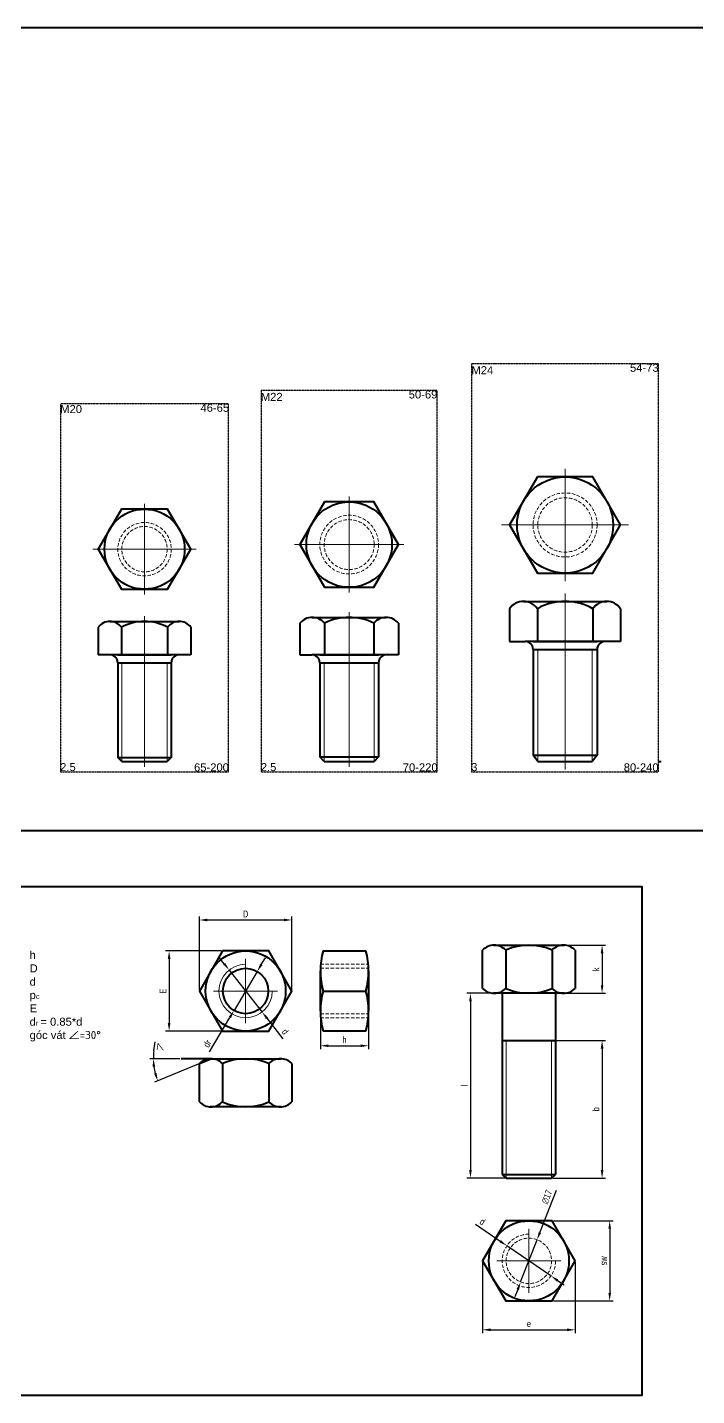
# Model space of a CAD drawing. Header units: millimetres. Extents: x -11382 to 23553, y -372 to 10786.
# Drawn here: x 2608 to 2859, y 3768 to 4281 of the extents above; entities that cross this region are included whole.
import ezdxf

# ---------------------------------------------------------------- set-up
doc = ezdxf.new("R2010")
doc.units = ezdxf.units.MM
doc.header["$LTSCALE"] = 0.2
doc.header["$PDMODE"] = 3
doc.linetypes.add('HIDDEN', pattern=[9.525, 6.35, -3.175])
doc.linetypes.add('HIDDEN2', pattern=[0.1875, 0.125, -0.0625])
doc.layers.get('0').update_dxf_attribs({"color": 170, "linetype": 'HIDDEN2', "plot": 0})
for name, color, linetype, lineweight in [('đướng nét đứt', 4, 'HIDDEN', 20), ('đường bao thấy', 7, 'Continuous', 40), ('đường mặt cắt', 160, 'Continuous', 15), ('đường nét mảnh', 220, 'Continuous', 15)]:
    doc.layers.add(name, color=color, linetype=linetype, lineweight=lineweight)
doc.styles.add('nhat 2.5', font='arial.ttf', dxfattribs={"width": 0.8, "height": 2.5})
doc.styles.add('nhat3', font='arial.ttf', dxfattribs={"height": 3})
doc.dimstyles.new('nhật 2.5', dxfattribs={"dimtxt": 2.5, "dimasz": 3, "dimexe": 1.3, "dimexo": 0.5, "dimgap": 1, "dimtad": 1, "dimtxsty": 'nhat 2.5', "dimcen": 0, "dimadec": 0, "dimazin": 0, "dimtfac": 1, "dimtmove": 0, "dimatfit": 3, "dimfxl": 10, "dimarcsym": 1})

# ---------------------------------------------------------------- blocks, each defined once
blk = doc.blocks.new('*D3')
at = {"layer": 'Defpoints', "color": 0, "transparency": 16777216}
for p in [(2717.94, 3912.63), (2735.94, 3912.63), (2735.94, 3899.61)]:
    blk.add_point(p, dxfattribs=at)
at = {"layer": 'đường bao thấy', "color": 0, "lineweight": -2, "transparency": 16777216}
for p, q in [((2717.94, 3912.13), (2717.94, 3898.31)), ((2735.94, 3912.13), (2735.94, 3898.31)), ((2720.94, 3899.61), (2732.94, 3899.61))]:
    blk.add_line(p, q, dxfattribs=at)
at = {"layer": 'đường bao thấy', "color": 0, "transparency": 16777216}
for points in [[(2720.94, 3900.11), (2720.94, 3899.11), (2717.94, 3899.61)], [(2732.94, 3900.11), (2732.94, 3899.11), (2735.94, 3899.61)]]:
    blk.add_solid(points, dxfattribs=at)
at = {"layer": 'đường bao thấy', "color": 0, "transparency": 16777216, "insert": (2726.94, 3901.86), "char_height": 2.5, "attachment_point": 5, "style": 'nhat 2.5'}
blk.add_mtext('h', dxfattribs=at)
blk = doc.blocks.new('*D4')
at = {"layer": 'Defpoints', "color": 0, "transparency": 16777216}
for p in [(2707.22, 3946.75), (2672.58, 3920.13), (2707.22, 3920.13)]:
    blk.add_point(p, dxfattribs=at)
at = {"layer": 'đường bao thấy', "color": 0, "lineweight": -2, "transparency": 16777216}
for p, q in [((2672.58, 3920.63), (2672.58, 3948.05)), ((2675.58, 3946.75), (2704.22, 3946.75)), ((2707.22, 3920.63), (2707.22, 3948.05))]:
    blk.add_line(p, q, dxfattribs=at)
at = {"layer": 'đường bao thấy', "color": 0, "transparency": 16777216}
for points in [[(2675.58, 3947.25), (2675.58, 3946.25), (2672.58, 3946.75)], [(2704.22, 3947.25), (2704.22, 3946.25), (2707.22, 3946.75)]]:
    blk.add_solid(points, dxfattribs=at)
at = {"layer": 'đường bao thấy', "color": 0, "transparency": 16777216, "insert": (2689.9, 3949), "char_height": 2.5, "attachment_point": 5, "style": 'nhat 2.5'}
blk.add_mtext('D', dxfattribs=at)
blk = doc.blocks.new('*D5')
at = {"layer": 'Defpoints', "color": 0, "transparency": 16777216}
for p in [(2681.24, 3935.13), (2661.25, 3905.13), (2681.24, 3905.13)]:
    blk.add_point(p, dxfattribs=at)
at = {"layer": 'đường bao thấy', "color": 0, "lineweight": -2, "transparency": 16777216}
for p, q in [((2680.74, 3935.13), (2659.95, 3935.13)), ((2661.25, 3932.13), (2661.25, 3908.13)), ((2680.74, 3905.13), (2659.95, 3905.13))]:
    blk.add_line(p, q, dxfattribs=at)
at = {"layer": 'đường bao thấy', "color": 0, "transparency": 16777216}
for points in [[(2660.75, 3932.13), (2661.75, 3932.13), (2661.25, 3935.13)], [(2660.75, 3908.13), (2661.75, 3908.13), (2661.25, 3905.13)]]:
    blk.add_solid(points, dxfattribs=at)
at = {"layer": 'đường bao thấy', "color": 0, "transparency": 16777216, "insert": (2659, 3920.13), "char_height": 2.5, "attachment_point": 5, "rotation": 90, "style": 'nhat 2.5'}
blk.add_mtext('E', dxfattribs=at)
blk = doc.blocks.new('*D6')
at = {"layer": 'Defpoints', "color": 0, "transparency": 16777216}
for p in [(2683.73, 3928), (2696.07, 3912.26)]:
    blk.add_point(p, dxfattribs=at)
at = {"layer": 'đường bao thấy', "color": 0, "lineweight": -2, "transparency": 16777216}
for p, q in [((2681.88, 3930.36), (2680.03, 3932.72)), ((2683.73, 3928), (2696.07, 3912.26)), ((2703.94, 3902.21), (2697.92, 3909.9))]:
    blk.add_line(p, q, dxfattribs=at)
at = {"layer": 'đường bao thấy', "color": 0, "transparency": 16777216}
for points in [[(2682.28, 3930.67), (2681.49, 3930.05), (2683.73, 3928)], [(2698.31, 3910.21), (2697.53, 3909.59), (2696.07, 3912.26)]]:
    blk.add_solid(points, dxfattribs=at)
at = {"layer": 'đường bao thấy', "color": 0, "transparency": 16777216, "insert": (2704.73, 3904.89), "char_height": 2.5, "attachment_point": 5, "rotation": 308.0837, "style": 'nhat 2.5'}
blk.add_mtext('d', dxfattribs=at)
blk = doc.blocks.new('*D7')
at = {"layer": 'Defpoints', "color": 0, "transparency": 16777216}
for p in [(2694.24, 3927.44), (2685.56, 3912.82)]:
    blk.add_point(p, dxfattribs=at)
at = {"layer": 'đường bao thấy', "color": 0, "lineweight": -2, "transparency": 16777216}
for p, q in [((2695.77, 3930.02), (2697.3, 3932.6)), ((2694.24, 3927.44), (2685.56, 3912.82)), ((2676.38, 3897.34), (2684.03, 3910.24))]:
    blk.add_line(p, q, dxfattribs=at)
at = {"layer": 'đường bao thấy', "color": 0, "transparency": 16777216}
for points in [[(2695.34, 3930.27), (2696.2, 3929.76), (2694.24, 3927.44)], [(2683.6, 3910.5), (2684.46, 3909.98), (2685.56, 3912.82)]]:
    blk.add_solid(points, dxfattribs=at)
at = {"layer": 'đường bao thấy', "color": 0, "transparency": 16777216, "insert": (2675.56, 3900.4), "char_height": 2.5, "attachment_point": 5, "rotation": 59.3105, "style": 'nhat 2.5'}
blk.add_mtext('dr', dxfattribs=at)
blk = doc.blocks.new('*D8')
at = {"layer": 'Defpoints', "color": 0, "transparency": 16777216}
for p in [(2665.78, 3894.75), (2672.58, 3892.94), (2676.62, 3894.75), (2676.91, 3894.76), (2656.1, 3889.11)]:
    blk.add_point(p, dxfattribs=at)
at = {"layer": 'đường bao thấy', "color": 0, "lineweight": -2, "transparency": 16777216}
for p, q in [((2655.56, 3897.75), (2656.03, 3901.13)), ((2665.28, 3894.75), (2654.05, 3894.75)), ((2672.12, 3892.75), (2655.83, 3885.91))]:
    blk.add_line(p, q, dxfattribs=at)
for start, end in [(172.0158, 180), (187.9842, 194.7908)]:
    blk.add_arc((2676.9, 3894.75), 21.55, start, end, dxfattribs=at)
at = {"layer": 'đường bao thấy', "color": 0, "transparency": 16777216}
for points in [[(2655.06, 3891.73), (2656.06, 3891.8), (2655.35, 3894.75)], [(2656.54, 3889.41), (2655.59, 3889.09), (2657.03, 3886.41)]]:
    blk.add_solid(points, dxfattribs=at)
at = {"layer": 'đường bao thấy', "color": 0, "transparency": 16777216, "insert": (2658.03, 3899.12), "char_height": 2.5, "attachment_point": 5, "rotation": 262.0158, "style": 'nhat 2.5'}
blk.add_mtext('{\\fISOCPEUR|b0|i0|c0|p34;∠}', dxfattribs=at)
blk = doc.blocks.new('*D14')
at = {"layer": 'Defpoints', "color": 0, "transparency": 16777216}
for p in [(2808.68, 3937.28), (2809.13, 3919.27), (2823.4, 3919.27)]:
    blk.add_point(p, dxfattribs=at)
at = {"layer": 'đường bao thấy', "color": 0, "lineweight": -2, "transparency": 16777216}
for p, q in [((2809.18, 3937.28), (2824.7, 3937.28)), ((2823.4, 3934.28), (2823.4, 3922.27)), ((2809.63, 3919.27), (2824.7, 3919.27))]:
    blk.add_line(p, q, dxfattribs=at)
at = {"layer": 'đường bao thấy', "color": 0, "transparency": 16777216}
for points in [[(2822.9, 3934.28), (2823.9, 3934.28), (2823.4, 3937.28)], [(2822.9, 3922.27), (2823.9, 3922.27), (2823.4, 3919.27)]]:
    blk.add_solid(points, dxfattribs=at)
at = {"layer": 'đường bao thấy', "color": 0, "transparency": 16777216, "insert": (2821.15, 3928.27), "char_height": 2.5, "attachment_point": 5, "rotation": 90, "style": 'nhat 2.5'}
blk.add_mtext('k', dxfattribs=at)
blk = doc.blocks.new('*D15')
at = {"layer": 'Defpoints', "color": 0, "transparency": 16777216}
for p in [(2805.99, 3901.57), (2804.49, 3850.02), (2823.4, 3850.02)]:
    blk.add_point(p, dxfattribs=at)
at = {"layer": 'đường bao thấy', "color": 0, "lineweight": -2, "transparency": 16777216}
for p, q in [((2806.49, 3901.57), (2824.7, 3901.57)), ((2823.4, 3898.57), (2823.4, 3853.02)), ((2804.99, 3850.02), (2824.7, 3850.02))]:
    blk.add_line(p, q, dxfattribs=at)
at = {"layer": 'đường bao thấy', "color": 0, "transparency": 16777216}
for points in [[(2822.9, 3898.57), (2823.9, 3898.57), (2823.4, 3901.57)], [(2822.9, 3853.02), (2823.9, 3853.02), (2823.4, 3850.02)]]:
    blk.add_solid(points, dxfattribs=at)
at = {"layer": 'đường bao thấy', "color": 0, "transparency": 16777216, "insert": (2821.13, 3875.8), "char_height": 2.5, "attachment_point": 5, "rotation": 90, "style": 'nhat 2.5'}
blk.add_mtext('b', dxfattribs=at)
blk = doc.blocks.new('*D16')
at = {"layer": 'Defpoints', "color": 0, "transparency": 16777216}
for p in [(2804.65, 3833.99), (2804.65, 3803.99), (2826.25, 3803.99)]:
    blk.add_point(p, dxfattribs=at)
at = {"layer": 'đường bao thấy', "color": 0, "lineweight": -2, "transparency": 16777216}
for p, q in [((2805.15, 3833.99), (2827.55, 3833.99)), ((2826.25, 3830.99), (2826.25, 3806.99)), ((2805.15, 3803.99), (2827.55, 3803.99))]:
    blk.add_line(p, q, dxfattribs=at)
at = {"layer": 'đường bao thấy', "color": 0, "transparency": 16777216}
for points in [[(2825.75, 3830.99), (2826.75, 3830.99), (2826.25, 3833.99)], [(2825.75, 3806.99), (2826.75, 3806.99), (2826.25, 3803.99)]]:
    blk.add_solid(points, dxfattribs=at)
at = {"layer": 'đường bao thấy', "color": 0, "transparency": 16777216, "insert": (2823.98, 3818.99), "char_height": 2.5, "attachment_point": 5, "rotation": 90, "style": 'nhat 2.5'}
blk.add_mtext('sw', dxfattribs=at)
blk = doc.blocks.new('*D17')
at = {"layer": 'Defpoints', "color": 0, "transparency": 16777216}
for p in [(2778.67, 3818.99), (2813.31, 3818.99), (2813.31, 3793.14)]:
    blk.add_point(p, dxfattribs=at)
at = {"layer": 'đường bao thấy', "color": 0, "lineweight": -2, "transparency": 16777216}
for p, q in [((2778.67, 3818.49), (2778.67, 3791.84)), ((2813.31, 3818.49), (2813.31, 3791.84)), ((2781.67, 3793.14), (2810.31, 3793.14))]:
    blk.add_line(p, q, dxfattribs=at)
at = {"layer": 'đường bao thấy', "color": 0, "transparency": 16777216}
for points in [[(2781.67, 3793.64), (2781.67, 3792.64), (2778.67, 3793.14)], [(2810.31, 3793.64), (2810.31, 3792.64), (2813.31, 3793.14)]]:
    blk.add_solid(points, dxfattribs=at)
at = {"layer": 'đường bao thấy', "color": 0, "transparency": 16777216, "insert": (2795.99, 3795.41), "char_height": 2.5, "attachment_point": 5, "style": 'nhat 2.5'}
blk.add_mtext('e', dxfattribs=at)
blk = doc.blocks.new('*D18')
at = {"layer": 'Defpoints', "color": 0, "transparency": 16777216}
for p in [(2785.99, 3919.28), (2774.1, 3850.02), (2787.49, 3850.02)]:
    blk.add_point(p, dxfattribs=at)
at = {"layer": 'đường bao thấy', "color": 0, "lineweight": -2, "transparency": 16777216}
for p, q in [((2785.49, 3919.28), (2772.8, 3919.28)), ((2774.1, 3916.28), (2774.1, 3853.02)), ((2786.99, 3850.02), (2772.8, 3850.02))]:
    blk.add_line(p, q, dxfattribs=at)
at = {"layer": 'đường bao thấy', "color": 0, "transparency": 16777216}
for points in [[(2773.6, 3916.28), (2774.6, 3916.28), (2774.1, 3919.28)], [(2773.6, 3853.02), (2774.6, 3853.02), (2774.1, 3850.02)]]:
    blk.add_solid(points, dxfattribs=at)
at = {"layer": 'đường bao thấy', "color": 0, "transparency": 16777216, "insert": (2771.85, 3884.65), "char_height": 2.5, "attachment_point": 5, "rotation": 90, "style": 'nhat 2.5'}
blk.add_mtext('l', dxfattribs=at)
blk = doc.blocks.new('*D19')
at = {"layer": 'Defpoints', "color": 0, "transparency": 16777216}
for p in [(2787.74, 3824.64), (2804.24, 3813.34)]:
    blk.add_point(p, dxfattribs=at)
at = {"layer": 'đường bao thấy', "color": 0, "lineweight": -2, "transparency": 16777216}
for p, q in [((2775.98, 3832.69), (2785.26, 3826.33)), ((2804.24, 3813.34), (2787.74, 3824.64)), ((2806.71, 3811.64), (2809.19, 3809.94))]:
    blk.add_line(p, q, dxfattribs=at)
at = {"layer": 'đường bao thấy', "color": 0, "transparency": 16777216}
for points in [[(2785.54, 3826.75), (2784.98, 3825.92), (2787.74, 3824.64)], [(2806.99, 3812.05), (2806.43, 3811.23), (2804.24, 3813.34)]]:
    blk.add_solid(points, dxfattribs=at)
at = {"layer": 'đường bao thấy', "color": 0, "transparency": 16777216, "insert": (2778.61, 3833.64), "char_height": 2.5, "attachment_point": 5, "rotation": 325.5895, "style": 'nhat 2.5'}
blk.add_mtext('d', dxfattribs=at)
blk = doc.blocks.new('*D20')
at = {"layer": 'Defpoints', "color": 0, "transparency": 16777216}
for p in [(2799.06, 3826.91), (2792.91, 3811.06)]:
    blk.add_point(p, dxfattribs=at)
at = {"layer": 'đường bao thấy', "color": 0, "lineweight": -2, "transparency": 16777216}
for p, q in [((2806.22, 3845.38), (2800.14, 3829.71)), ((2792.91, 3811.06), (2799.06, 3826.91)), ((2791.83, 3808.26), (2790.75, 3805.47))]:
    blk.add_line(p, q, dxfattribs=at)
at = {"layer": 'đường bao thấy', "color": 0, "transparency": 16777216}
for points in [[(2799.68, 3829.89), (2800.61, 3829.53), (2799.06, 3826.91)], [(2791.36, 3808.44), (2792.3, 3808.08), (2792.91, 3811.06)]]:
    blk.add_solid(points, dxfattribs=at)
at = {"layer": 'đường bao thấy', "color": 0, "transparency": 16777216, "insert": (2802.76, 3842.94), "char_height": 2.5, "attachment_point": 5, "rotation": 68.8095, "style": 'nhat 2.5'}
blk.add_mtext('∅17', dxfattribs=at)

msp = doc.modelspace()

# ---------------------------------------------------------------- linework, layer by layer
for p, q in [((2844.548, 4155.23), (2774.548, 4155.23)), ((2774.548, 4155.23), (2774.548, 4002.23)), ((2844.548, 4002.23), (2844.548, 4155.23)), ((2761.683, 4145.23), (2695.683, 4145.23)), ((2695.683, 4145.23), (2695.683, 4002.23)), ((2761.683, 4002.23), (2761.683, 4145.23)), ((2683.548, 4140.23), (2620.548, 4140.23)), ((2620.548, 4140.23), (2620.548, 4002.23)), ((2683.548, 4002.23), (2683.548, 4140.23)), ((2620.548, 4002.23), (2683.548, 4002.23)), ((2695.683, 4002.23), (2761.683, 4002.23)), ((2774.548, 4002.23), (2844.548, 4002.23))]:
    msp.add_line(p, q)
at = {"layer": 'đướng nét đứt'}
for p, q in [((2717.941, 3930.129), (2735.941, 3930.129)), ((2717.941, 3928.629), (2735.941, 3928.629)), ((2717.941, 3911.629), (2735.941, 3911.629)), ((2717.941, 3910.129), (2735.941, 3910.129))]:
    msp.add_line(p, q, dxfattribs=at)
for centre, radius in [((2809.548, 4094.809), 12), ((2809.548, 4094.809), 10.2), ((2728.683, 4087.461), 11), ((2652.048, 4085.737), 10), ((2652.048, 4085.737), 8.5), ((2728.683, 4087.461), 9.35), ((2795.987, 3818.986), 8.5)]:
    msp.add_circle(centre, radius, dxfattribs=at)
msp.add_arc((2795.987, 3818.986), 10, 90, 0, dxfattribs=at)
at = {"layer": 'đường bao thấy'}
for p, q in [((2788.763, 4063.437), (2788.763, 4051.174)), ((2793.959, 4066.174), (2825.136, 4066.174)), ((2799.155, 4063.437), (2799.155, 4051.174)), ((2819.94, 4063.437), (2819.94, 4051.174)), ((2830.332, 4063.437), (2830.332, 4051.174)), ((2639.057, 4058.674), (2665.038, 4058.674)), ((2710.208, 4058.017), (2710.208, 4046.174)), ((2714.834, 4060.174), (2742.532, 4060.174)), ((2719.446, 4058.035), (2719.446, 4046.174)), ((2737.921, 4058.035), (2737.921, 4046.174)), ((2747.158, 4058.017), (2747.158, 4046.174)), ((2634.727, 4056.472), (2634.727, 4046.174)), ((2643.388, 4056.472), (2643.388, 4046.174)), ((2660.708, 4056.472), (2660.708, 4046.174)), ((2669.368, 4056.472), (2669.368, 4046.174)), ((2788.763, 4051.174), (2794.548, 4051.174)), ((2830.332, 4051.174), (2794.548, 4051.174)), ((2797.548, 4051.174), (2821.548, 4051.174)), ((2797.548, 4048.174), (2797.548, 4008.503)), ((2797.548, 4048.174), (2821.548, 4048.174)), ((2821.548, 4048.174), (2821.548, 4008.503)), ((2669.368, 4046.174), (2634.727, 4046.174)), ((2642.048, 4046.174), (2662.048, 4046.174)), ((2642.048, 4043.174), (2642.048, 4007.629)), ((2642.048, 4043.174), (2662.048, 4043.174)), ((2662.048, 4043.174), (2662.048, 4007.629)), ((2710.208, 4046.174), (2714.683, 4046.174)), ((2747.158, 4046.174), (2714.683, 4046.174)), ((2717.683, 4046.174), (2739.683, 4046.174)), ((2717.683, 4043.174), (2717.683, 4007.849)), ((2717.683, 4043.174), (2739.683, 4043.174)), ((2739.683, 4043.174), (2739.683, 4007.849)), ((2643.548, 4006.174), (2642.048, 4007.629)), ((2642.048, 4007.629), (2662.048, 4007.629)), ((2643.548, 4006.174), (2660.548, 4006.174)), ((2662.048, 4007.629), (2660.548, 4006.174)), ((2719.333, 4006.174), (2717.683, 4007.849)), ((2717.683, 4007.849), (2739.683, 4007.849)), ((2719.333, 4006.174), (2738.033, 4006.174)), ((2739.683, 4007.849), (2738.033, 4006.174)), ((2799.348, 4006.174), (2797.548, 4008.503)), ((2797.548, 4008.503), (2821.548, 4008.503)), ((2799.348, 4006.174), (2819.748, 4006.174)), ((2821.548, 4008.503), (2819.748, 4006.174)), ((2844.548, 4006.174), (2845.548, 4006.174)), ((2718.943, 3935.129), (2734.94, 3935.129)), ((2778.667, 3921.086), (2778.667, 3935.464)), ((2782.701, 3937.275), (2809.273, 3937.275)), ((2787.327, 3935.464), (2787.327, 3921.086)), ((2804.648, 3935.464), (2804.648, 3921.086)), ((2813.308, 3935.464), (2813.308, 3921.086)), ((2717.941, 3912.629), (2717.941, 3927.629)), ((2735.941, 3927.629), (2735.941, 3912.629)), ((2718.943, 3920.129), (2734.94, 3920.129)), ((2809.273, 3919.275), (2782.701, 3919.275)), ((2785.987, 3919.275), (2785.987, 3851.294)), ((2805.987, 3919.275), (2805.987, 3851.294)), ((2734.94, 3905.129), (2718.943, 3905.129)), ((2785.987, 3901.574), (2805.987, 3901.574)), ((2676.617, 3894.753), (2665.781, 3894.753)), ((2672.582, 3892.943), (2676.912, 3894.761)), ((2672.582, 3878.564), (2672.582, 3892.943)), ((2676.617, 3894.753), (2703.189, 3894.753)), ((2681.243, 3892.943), (2681.243, 3878.564)), ((2698.563, 3892.943), (2698.563, 3878.564)), ((2707.223, 3892.943), (2707.223, 3878.564)), ((2703.189, 3876.753), (2676.617, 3876.753)), ((2785.987, 3851.294), (2787.487, 3850.023)), ((2785.987, 3851.294), (2805.987, 3851.294)), ((2787.487, 3850.023), (2804.487, 3850.023)), ((2804.487, 3850.023), (2805.987, 3851.294))]:
    msp.add_line(p, q, dxfattribs=at)
for points in [[(2198.018, 4281.327), (3451.503, 4281.327), (3451.503, 3980.13), (2198.018, 3980.13)], [(2799.155, 4112.809), (2788.763, 4094.809), (2799.155, 4076.809), (2819.94, 4076.809), (2830.332, 4094.809), (2819.94, 4112.809)], [(2719.446, 4103.461), (2710.208, 4087.461), (2719.446, 4071.461), (2737.921, 4071.461), (2747.158, 4087.461), (2737.921, 4103.461)], [(2643.388, 4100.737), (2634.727, 4085.737), (2643.388, 4070.737), (2660.708, 4070.737), (2669.368, 4085.737), (2660.708, 4100.737)], [(2594.688, 3959.325), (2838.344, 3959.325), (2838.344, 3768.465), (2594.688, 3768.465)], [(2681.243, 3935.129), (2672.582, 3920.129), (2681.243, 3905.129), (2698.563, 3905.129), (2707.223, 3920.129), (2698.563, 3935.129)], [(2787.327, 3833.986), (2778.667, 3818.986), (2787.327, 3803.986), (2804.648, 3803.986), (2813.308, 3818.986), (2804.648, 3833.986)]]:
    msp.add_lwpolyline(points, close=True, dxfattribs=at)
for centre, radius in [((2809.548, 4094.809), 18), ((2728.683, 4087.461), 16), ((2652.048, 4085.737), 15), ((2689.903, 3920.129), 15), ((2689.903, 3920.129), 8.5), ((2795.987, 3818.986), 15)]:
    msp.add_circle(centre, radius, dxfattribs=at)
for centre, radius, start, end in [((2793.959, 4059.873), 6.301, 34.44656, 145.55344), ((2809.548, 4045.076), 21.099, 60.49116, 119.50884), ((2825.136, 4059.873), 6.301, 34.44656, 145.55344), ((2639.057, 4053.316), 5.358, 36.08796, 143.91204), ((2652.048, 4040.544), 18.13, 61.46644, 118.53356), ((2665.038, 4053.316), 5.358, 36.08796, 143.91204), ((2714.834, 4054.135), 6.039, 40.2182, 140.0057), ((2728.683, 4039.163), 21.012, 63.91888, 116.08112), ((2742.532, 4054.135), 6.039, 39.9943, 139.7818), ((2794.548, 4048.174), 3, 0, 90), ((2824.548, 4048.174), 3, 90, 180), ((2639.048, 4043.174), 3, 0, 90), ((2665.048, 4043.174), 3, 90, 180), ((2714.683, 4043.174), 3, 0, 90), ((2742.683, 4043.174), 3, 90, 180), ((2746.519, 3927.629), 28.578, 164.78502, 195.21498), ((2707.364, 3927.629), 28.578, 344.78502, 15.21498), ((2782.997, 3931.217), 6.066, 44.44996, 135.55004), ((2795.987, 3915.661), 21.615, 66.38022, 113.61978), ((2808.978, 3931.217), 6.066, 44.44996, 135.55004), ((2746.519, 3912.629), 28.578, 164.78502, 195.21498), ((2707.364, 3912.629), 28.578, 344.78502, 15.21498), ((2782.997, 3925.334), 6.066, 224.44996, 315.55004), ((2795.987, 3940.89), 21.615, 246.38022, 293.61978), ((2808.978, 3925.334), 6.066, 224.44996, 315.55004), ((2676.912, 3888.695), 6.066, 44.44996, 135.55004), ((2689.903, 3873.139), 21.615, 66.38022, 113.61978), ((2702.893, 3888.695), 6.066, 44.44996, 135.55004), ((2676.912, 3882.812), 6.066, 224.44996, 315.55004), ((2689.903, 3898.368), 21.615, 246.38022, 293.61978), ((2702.893, 3882.812), 6.066, 224.44996, 315.55004)]:
    msp.add_arc(centre, radius, start, end, dxfattribs=at)
at = {"layer": 'đường mặt cắt'}
for p, q in [((2809.548, 4115.809), (2809.548, 4073.809)), ((2728.683, 4105.461), (2728.683, 4069.461)), ((2809.548, 4094.809), (2809.548, 4106.809)), ((2652.048, 4102.737), (2652.048, 4068.737)), ((2785.763, 4094.809), (2833.332, 4094.809)), ((2632.727, 4085.737), (2671.368, 4085.737)), ((2708.208, 4087.461), (2749.158, 4087.461)), ((2809.548, 4069.174), (2809.548, 4003.174)), ((2728.683, 4062.174), (2728.683, 4004.174)), ((2652.048, 4060.674), (2652.048, 4004.174)), ((2689.903, 3932.129), (2689.903, 3908.129)), ((2677.903, 3920.129), (2701.903, 3920.129)), ((2795.987, 3830.986), (2795.987, 3806.986)), ((2783.987, 3818.986), (2807.987, 3818.986))]:
    msp.add_line(p, q, dxfattribs=at)
at = {"layer": 'đường nét mảnh'}
for p, q in [((2799.348, 4048.174), (2799.348, 4006.174)), ((2819.748, 4048.174), (2819.748, 4006.174)), ((2643.548, 4043.174), (2643.548, 4006.174)), ((2660.548, 4043.174), (2660.548, 4006.174)), ((2719.333, 4043.174), (2719.333, 4006.174)), ((2738.033, 4043.174), (2738.033, 4006.174)), ((2787.487, 3901.574), (2787.487, 3850.023)), ((2804.487, 3901.574), (2804.487, 3850.023))]:
    msp.add_line(p, q, dxfattribs=at)
msp.add_arc((2689.903, 3920.129), 10, 90, 0, dxfattribs=at)

# ---------------------------------------------------------------- texts
at = {"layer": 'đường bao thấy', "style": 'nhat3'}
for s, p in [('M24', (2774.474, 4151.332)), ('54-73', (2833.862, 4152.23)), ('M22', (2695.61, 4141.332)), ('50-69', (2750.998, 4142.23)), ('M20', (2620.474, 4136.766)), ('46-65', (2673.005, 4137.23)), ('2.5', (2620.453, 4002.558)), ('65-200', (2670.6, 4002.456)), ('2.5', (2695.588, 4002.558)), ('70-220', (2748.762, 4002.456)), ('3', (2774.368, 4002.558)), ('80-240', (2831.522, 4002.456))]:
    msp.add_text(s, height=3, dxfattribs=at).set_placement(p)
at = {"layer": 'đường bao thấy', "insert": (2609.013, 3935.129), "char_height": 3, "width": 69.54807, "attachment_point": 1, "style": 'nhat3'}
msp.add_mtext('h\\PD\\P{\\H0.9999x;d}\\Pp{\\H0.6667x;c\\P}E\\Pd{\\H0.6667x;r }= 0.85*d\\Pgóc vát {\\fISOCPEUR|b0|i0|c0|p34;∠=30%%D}', dxfattribs=at)

# ---------------------------------------------------------------- dimensions: what is measured, and where the dimension line sits
at = {"layer": 'đường bao thấy'}
for base, p1, p2, text, picture, middle in [((2707.223, 3946.747), (2672.582, 3920.129), (2707.223, 3920.129), 'D', '*D4', (2689.903, 3948.997)), ((2735.941, 3899.606), (2717.941, 3912.629), (2735.941, 3912.629), 'h', '*D3', (2726.941, 3901.856)), ((2813.308, 3793.143), (2778.667, 3818.986), (2813.308, 3818.986), 'e', '*D17', (2795.987, 3795.414))]:
    dim = msp.add_linear_dim(base=base, p1=p1, p2=p2, text=text, dimstyle='nhật 2.5', dxfattribs=at)
    dim.commit()
    dim.dimension.update_dxf_attribs({"geometry": picture, "text_midpoint": middle})
for base, p1, p2, text, picture, middle in [((2661.249, 3905.129), (2681.243, 3935.129), (2681.243, 3905.129), 'E', '*D5', (2658.999, 3920.129)), ((2823.399, 3919.27), (2808.682, 3937.275), (2809.128, 3919.27), 'k', '*D14', (2821.149, 3928.273)), ((2774.095, 3850.023), (2785.987, 3919.275), (2787.487, 3850.023), 'l', '*D18', (2771.845, 3884.649)), ((2823.399, 3850.023), (2805.987, 3901.574), (2804.487, 3850.023), 'b', '*D15', (2821.128, 3875.799)), ((2826.246, 3803.986), (2804.648, 3833.986), (2804.648, 3803.986), 'sw', '*D16', (2823.976, 3818.986))]:
    dim = msp.add_linear_dim(base=base, p1=p1, p2=p2, angle=90, text=text, dimstyle='nhật 2.5', dxfattribs=at)
    dim.commit()
    dim.dimension.update_dxf_attribs({"geometry": picture, "text_midpoint": middle})
for p1, p2, text, picture, middle in [((2694.241, 3927.439), (2685.565, 3912.82), 'dr', '*D7', (2677.508, 3899.245)), ((2683.735, 3928), (2696.071, 3912.258), 'd', '*D6', (2702.94, 3903.492)), ((2804.237, 3813.335), (2787.737, 3824.638), 'd', '*D19', (2777.324, 3831.77))]:
    dim = msp.add_diameter_dim_2p(p1=p1, p2=p2, text=text, dimstyle='nhật 2.5', dxfattribs=at)
    dim.commit()
    dim.dimension.update_dxf_attribs({"geometry": picture, "text_midpoint": middle, "dimtype": 163})
dim = msp.add_angular_dim_2l(base=(2656.101, 3889.11), line1=((2676.617, 3894.753), (2665.781, 3894.753)), line2=((2672.582, 3892.943), (2676.912, 3894.761)), text='{\\fISOCPEUR|b0|i0|c0|p34;∠}', dimstyle='nhật 2.5', dxfattribs=at)
dim.commit()
dim.dimension.update_dxf_attribs({"geometry": '*D8', "text_midpoint": (2658.03, 3899.124)})
dim = msp.add_diameter_dim_2p(p1=(2792.915, 3811.061), p2=(2799.06, 3826.912), dimstyle='nhật 2.5', dxfattribs=at)
dim.commit()
dim.dimension.update_dxf_attribs({"geometry": '*D20', "text_midpoint": (2804.946, 3842.095), "dimtype": 163})

doc.saveas('drawing.dxf')
